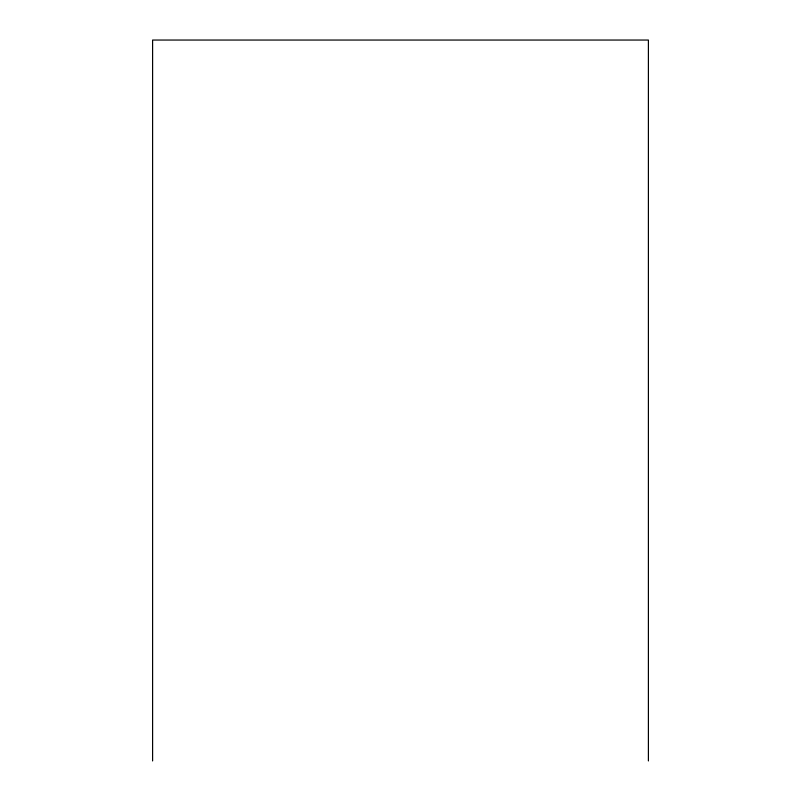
<?xml version="1.0" encoding="UTF-8"?>
<svg xmlns="http://www.w3.org/2000/svg" width="801" height="801" viewBox="0 0 801 801"><rect width="100%" height="100%" fill="white"/><g stroke="black" fill="none" stroke-linecap="round" stroke-linejoin="round"><path stroke-width="1.2" d="M648.399 760.95L648.399 40.05L152.601 40.05L152.601 760.95"/></g></svg>
